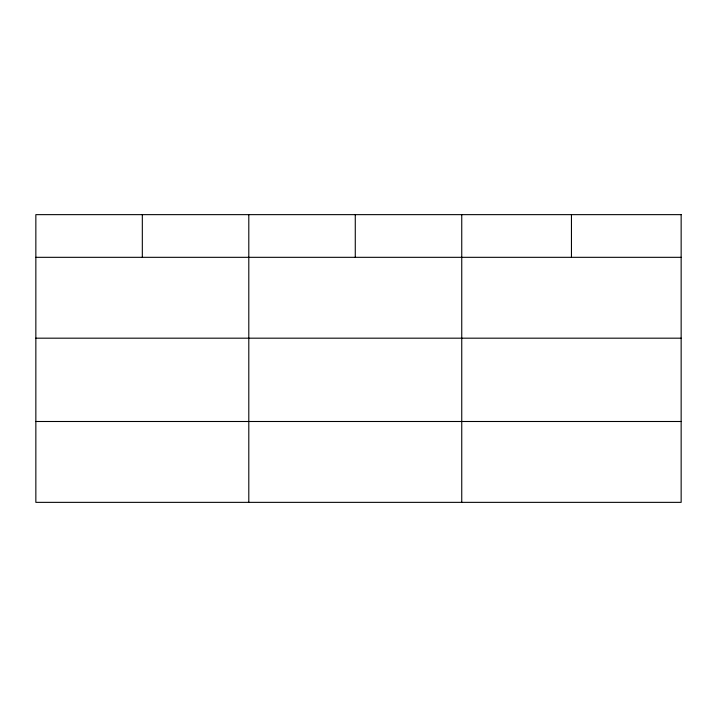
<?xml version="1.0" encoding="UTF-8"?>
<svg xmlns="http://www.w3.org/2000/svg" width="717" height="717" viewBox="0 0 717 717"><rect width="100%" height="100%" fill="white"/><g stroke="black" fill="none" stroke-linecap="round" stroke-linejoin="round"><path stroke-width="1.08" d="M35.85 257.322L681.15 257.322M35.85 338.182L681.15 338.182M35.85 421.497L681.15 421.497M571.449 214.643L571.449 257.322M461.748 214.643L461.748 502.357M355.273 214.643L355.273 257.322M248.799 214.643L248.799 502.357M142.325 214.643L142.325 257.322M681.15 214.643L35.85 214.643L35.85 502.357L681.15 502.357L681.15 214.643"/></g></svg>
